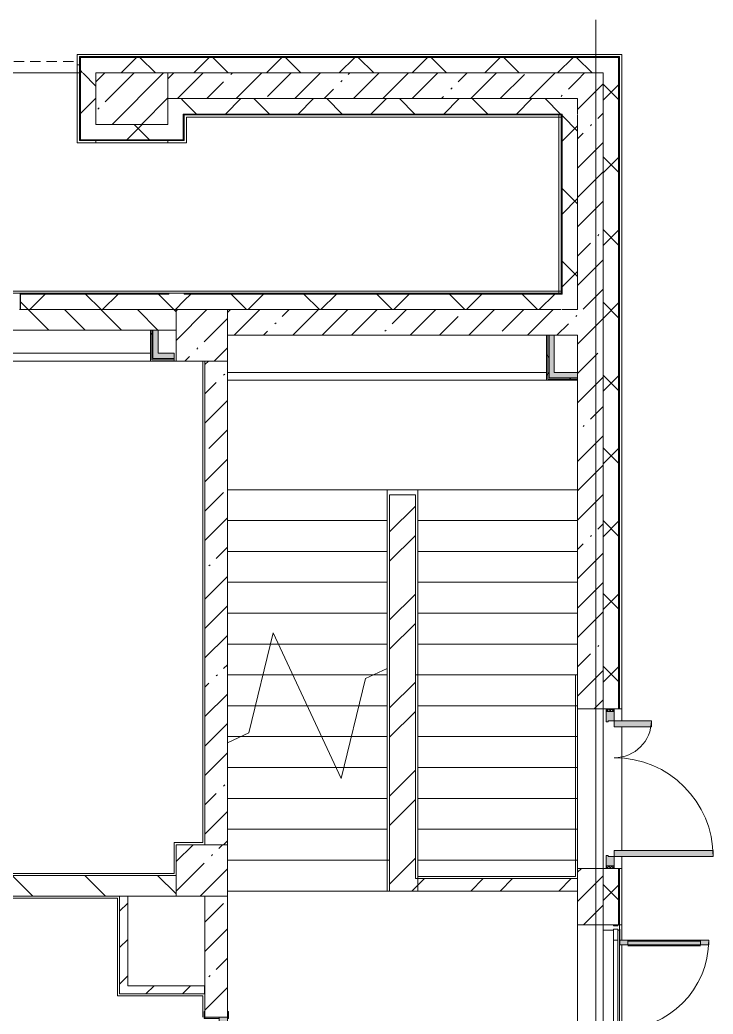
# Model space of a CAD drawing. Header units: millimetres. Extents: x -3377 to 186574, y -8553 to 29000.
# Drawn here: x 178976 to 185712, y 12254 to 21915 of the extents above; entities that cross this region are included whole.
import ezdxf

# ---------------------------------------------------------------- set-up
doc = ezdxf.new("R2010")
doc.units = ezdxf.units.MM
doc.linetypes.add('200_ШТРИХ__ш1_п0_6_', pattern=[160, 100, -60])
for name, color, linetype, lineweight, true_color in [('A-DETL-GENF-4', 7, 'Continuous', 5, 0xaaaaaa), ('A-DETL-GENF-5', 7, 'Continuous', 5, 0xe2e2e2), ('A-DOOR-3', 7, 'Continuous', 5, 0xaaaaaa), ('A-DOOR-4', 7, 'Continuous', 5, 0xe2e2e2), ('A-DOOR-FRAM-2', 7, 'Continuous', 5, 0xe2e2e2), ('A-DOOR-FRAM-3', 7, 'Continuous', 5, 0xaaaaaa), ('A-FLOR-1', 7, 'Continuous', 5, 0xaaaaaa), ('I-WALL-1', 7, 'Continuous', 5, 0xe7e7e7)]:
    doc.layers.add(name, color=color, linetype=linetype, lineweight=lineweight, true_color=true_color)
for name, color, linetype, lineweight in [('A-DETL-MBND-1', 7, '200_ШТРИХ__ш1_п0_6_', 9), ('A-GLAZ-CWMG-2', 7, 'Continuous', 5), ('A-WALL', 7, 'Continuous', 9), ('A-WALL-4', 7, 'Continuous', 5), ('I-WALL-3', 7, 'Continuous', 5), ('S-COLS-2', 7, 'Continuous', 5), ('S-STRS-4', 7, 'Continuous', 5), ('S-STRS-MBND-2', 7, 'Continuous', 5), ('Оси', 7, 'Continuous', 9)]:
    doc.layers.add(name, color=color, linetype=linetype, lineweight=lineweight)
pattern_1 = [(45, (59563.6, 0), (-353.5534, 353.5534), []), (135, (59563.6, 0), (-353.5534, -353.5534), [])]
pattern_2 = [(45, (59563.6, 0), (-285.1231, 285.1231), []), (45, (59848.73, 0), (-285.1231, 285.1231), [504.031, -100.806, 16.764, -84.042])]
pattern_3 = [(45, (59563.6, 0), (-427.6843, 427.6843), []), (45, (59848.73, 0), (-427.6843, 427.6843), [])]
pattern_4 = [(45, (59563.6, 0), (-176.7767, 176.7767), [])]
pattern_5 = [(45, (59563.6, 0), (-530.33, 530.33), []), (135, (59563.6, 0), (-530.33, -530.33), [])]

# ---------------------------------------------------------------- blocks, each defined once
blk = doc.blocks.new('110_Дверь_СКБ_2Ст - Д-1_л_Лестничная клетка EIS60 2-V128-1_8_1_птичка')
at = {"layer": 'A-DOOR-4'}
for points in [[(662.5, 475.4), (662.5, 1010), (612.5, 1010), (612.5, 110), (662.5, 110), (662.5, 317.5)], [(-587.5, 466.9), (-587.5, 510), (-637.5, 510), (-637.5, 110), (-587.5, 110), (-587.5, 317.5)], [(712.5, 30), (697.5, 30), (697.5, -110), (712.5, -110)]]:
    blk.add_hatch(color=256, dxfattribs=at).paths.add_polyline_path(points)
h = blk.add_hatch(color=256, dxfattribs=at)
h.paths.add_polyline_path([(712.5, 110), (662.5, 110), (662.5, 60), (652.5, 60), (652.5, 30), (712.5, 30)])
h.paths.add_polyline_path([(-627.5, 30), (-632.5, 60), (-637.5, 60), (-637.5, 110), (-687.5, 110), (-682.5, 30), (-632.5, 30)])
at = {"layer": 'A-DOOR-FRAM-2'}
for points in [[(-672.5, 118), (-742.5, 118), (-742.5, 110), (-672.5, 112.8)], [(767.5, 117.5), (767.5, 118), (697.5, 117.5), (697.7, 110), (767.5, 110)], [(-672.5, 30), (-687.5, 30), (-682.5, -110), (-672.5, -110)], [(-672.5, -118), (-672.5, -110), (-742.5, -110), (-742.5, -118), (-681.8, -118)], [(767.5, -110), (697.5, -110), (697.5, -118), (767.5, -118)]]:
    blk.add_hatch(color=256, dxfattribs=at).paths.add_polyline_path(points)
at = {"layer": 'A-DOOR-3'}
for p, q in [((662.5, 1010), (612.5, 1010)), ((612.5, 1010), (612.5, 110)), ((662.5, 110), (662.5, 1010)), ((-637.5, 510), (-637.5, 110)), ((-587.5, 510), (-637.5, 510)), ((-587.5, 110), (-587.5, 510)), ((-637.5, 110), (-587.5, 110)), ((612.5, 110), (662.5, 110))]:
    blk.add_line(p, q, dxfattribs=at)
for centre, radius, start, end in [((662.5, 110), 900, 90, 180), ((-637.5, 110), 400, 360, 90)]:
    blk.add_arc(centre, radius, start, end, dxfattribs=at)
at = {"layer": 'A-DOOR-FRAM-3'}
for p, q in [((-672.5, 118), (-742.5, 118)), ((-742.5, 118), (-742.5, 110)), ((-742.5, 110), (-672.5, 110)), ((-637.5, 110), (-687.5, 110)), ((-687.5, 110), (-687.5, 30)), ((-672.5, 110), (-672.5, 118)), ((-637.5, 60), (-637.5, 110)), ((662.5, 110), (662.5, 60)), ((712.5, 110), (662.5, 110)), ((767.5, 118), (697.5, 118)), ((697.5, 118), (697.5, 110)), ((697.5, 110), (767.5, 110)), ((712.5, 30), (712.5, 110)), ((767.5, 110), (767.5, 118)), ((-687.5, 30), (-627.5, 30)), ((-672.5, 30), (-687.5, 30)), ((-687.5, 30), (-687.5, -110)), ((-672.5, -110), (-672.5, 30)), ((-627.5, 60), (-637.5, 60)), ((-627.5, 30), (-627.5, 60)), ((662.5, 60), (652.5, 60)), ((652.5, 60), (652.5, 30)), ((652.5, 30), (712.5, 30)), ((712.5, 30), (697.5, 30)), ((697.5, 30), (697.5, -110)), ((712.5, -110), (712.5, 30)), ((-672.5, -110), (-742.5, -110)), ((-742.5, -110), (-742.5, -118)), ((-742.5, -118), (-672.5, -118)), ((-687.5, -110), (-672.5, -110)), ((-672.5, -118), (-672.5, -110)), ((697.5, -110), (712.5, -110)), ((767.5, -110), (697.5, -110)), ((697.5, -110), (697.5, -118)), ((697.5, -118), (767.5, -118)), ((767.5, -118), (767.5, -110))]:
    blk.add_line(p, q, dxfattribs=at)
blk = doc.blocks.new('BSC_Колонна _Прямоугольная - 700х500-23282984-1_8_1_птичка')
at = {"layer": 'S-COLS-2'}
h = blk.add_hatch(dxfattribs=at)
h.set_pattern_fill('FP_187', color=256, style=0, pattern_type=2)
h.set_pattern_definition([(45, (-120500, -21150), (-285.1231, 285.1231), []), (45, (-120214.88, -21150), (-285.1231, 285.1231), [504.031, -100.806, 16.764, -84.042])])
h.paths.add_polyline_path([(208, -250), (350, -250), (350, 250), (-350, 250), (-350, -250)])
for p, q in [((350, 250), (-350, 250)), ((-350, 250), (-350, -250)), ((350, -250), (350, 250)), ((-350, -250), (350, -250))]:
    blk.add_line(p, q, dxfattribs=at)
blk = doc.blocks.new('110_Дверь_СКБ_2Ст_Наружная - ДН-3_1_л__ Двухстворчатая 1200 х2900 из подвала EI30-23667726-1_8_1_птичка')
at = {"layer": 'A-DOOR-3'}
h = blk.add_hatch(dxfattribs=at)
h.set_pattern_fill('FP_61', color=256, style=0, pattern_type=2)
h.set_pattern_definition([(135, (1526.41, 143.685), (-14.14214, -14.14214), []), (225, (1526.41, 143.685), (14.14214, -14.14214), [])])
h.paths.add_polyline_path([(794.5, 29), (769.5, 29), (769.9, -51), (794.5, -51), (794.5, -31)])
at = {"layer": 'A-DOOR-4'}
for points in [[(679.5, 196.4), (679.5, 989), (619.5, 989), (619.5, 29), (679.5, 31), (679.5, 101)], [(-580.5, 79.1), (-580.5, 389), (-640.5, 389), (-640.5, 29), (-580.5, 31), (-580.5, 79)]]:
    blk.add_hatch(color=256, dxfattribs=at).paths.add_polyline_path(points)
h = blk.add_hatch(color=256, dxfattribs=at)
h.paths.add_polyline_path([(769.5, -39.6), (769.5, 29), (679.5, 29), (679.5, -31), (669.5, -31), (669.5, -51), (769.5, -50.6)])
h.paths.add_polyline_path([(-630.5, -51), (-630.5, -31), (-640.5, -31), (-640.5, 29), (-730.5, 29), (-730.5, -51), (-640.5, -51)])
at = {"layer": 'A-DOOR-FRAM-3'}
h = blk.add_hatch(dxfattribs=at)
h.set_pattern_fill('FP_62', color=256, style=0, pattern_type=2)
h.set_pattern_definition([(45, (-596.384, 143.685), (-14.1421, 14.1421), []), (135, (-596.384, 143.685), (-14.1421, -14.1421), [])])
h.paths.add_polyline_path([(-730.5, -51), (-730.5, 29), (-755.5, 29), (-755.5, -51)])
at = {"layer": 'A-DOOR-3'}
for p, q in [((679.5, 989), (619.5, 989)), ((619.5, 989), (619.5, 29)), ((679.5, 29), (679.5, 989)), ((-640.5, 389), (-640.5, 29)), ((-580.5, 389), (-640.5, 389)), ((-580.5, 29), (-580.5, 389)), ((-640.5, 29), (-580.5, 29)), ((619.5, 29), (679.5, 29))]:
    blk.add_line(p, q, dxfattribs=at)
for centre, radius, start, end in [((679.5, 29), 960, 90, 180), ((-640.5, 29), 360, 0, 90)]:
    blk.add_arc(centre, radius, start, end, dxfattribs=at)
at = {"layer": 'A-DOOR-FRAM-3'}
for p, q in [((-730.5, 29), (-755.5, 29)), ((-755.5, 29), (-755.5, -51)), ((-640.5, 29), (-730.5, 29)), ((-730.5, 29), (-730.5, -51)), ((-730.5, -51), (-730.5, 29)), ((-640.5, -31), (-640.5, 29)), ((679.5, 29), (679.5, -31)), ((769.5, 29), (679.5, 29)), ((769.5, -51), (769.5, 29)), ((794.5, 29), (769.5, 29)), ((769.5, 29), (769.5, -51)), ((794.5, -51), (794.5, 29)), ((-755.5, -51), (-730.5, -51)), ((-730.5, -51), (-630.5, -51)), ((-630.5, -31), (-640.5, -31)), ((-630.5, -51), (-630.5, -31)), ((679.5, -31), (669.5, -31)), ((669.5, -31), (669.5, -51)), ((669.5, -51), (769.5, -51)), ((769.5, -51), (794.5, -51))]:
    blk.add_line(p, q, dxfattribs=at)
blk = doc.blocks.new('Прямоугольный импост - Импост структурный с накладкой - 160мм-18691760-1_8_1_птичка')
at = {"layer": 'A-GLAZ-CWMG-2'}
for p, q in [((-50, 0), (-50, 17)), ((-50, 17), (0, 17)), ((0, 0), (-10, 0)), ((-10, 0), (-10, -40)), ((0, 17), (0, 0)), ((-50, -140), (-50, -40)), ((-10, -40), (0, -40)), ((0, -40), (0, -140)), ((0, -140), (-50, -140))]:
    blk.add_line(p, q, dxfattribs=at)
blk = doc.blocks.new('Дверь_Витражная_СКБ_2Ст - ВН-6-31912847-1_8_1_птичка')
at = {"layer": 'A-DETL-GENF-5'}
for points in [[(-643, -39), (-643, -370), (-598, -370), (-598, -20), (-643, -20)], [(562, -20), (562, -884), (607, -884), (607, -20)], [(607, -17), (607, -20), (705, -17)]]:
    blk.add_hatch(color=256, dxfattribs=at).paths.add_polyline_path(points)
at = {"layer": 'A-DETL-GENF-4'}
for p, q in [((-607, -20), (-715, -20)), ((-715, -20), (-607, -20)), ((-598, -20), (-643, -20)), ((-643, -370), (-643, -20)), ((-598, -20), (-643, -20)), ((-643, -20), (-643, -370)), ((-598, -370), (-598, -20)), ((-598, -370), (-598, -20)), ((562, -20), (607, -20)), ((562, -884), (562, -20)), ((562, -20), (562, -884)), ((607, -20), (562, -20)), ((607, -884), (607, -20)), ((607, -884), (607, -20)), ((607, -20), (715, -20)), ((607, -20), (715, -20)), ((-643, -100), (-598, -100)), ((-633, -290), (-633, -100)), ((-589, -290), (-589, -100)), ((553, -804), (553, -100)), ((607, -100), (562, -100)), ((597, -804), (597, -100)), ((-643, -290), (-598, -290)), ((-643, -370), (-598, -370)), ((-643, -370), (-598, -370)), ((607, -804), (562, -804)), ((607, -884), (562, -884)), ((562, -884), (607, -884))]:
    blk.add_line(p, q, dxfattribs=at)
at = {"layer": 'A-DOOR-3'}
for p, q in [((-715, 40), (-607, 40)), ((-715, 0), (-715, 40)), ((-607, 40), (-607, 0)), ((607, 40), (715, 40)), ((607, 0), (607, 40)), ((715, 40), (715, 0)), ((-607, 0), (-715, 0)), ((-607, -370), (-607, -20)), ((715, 0), (607, 0)), ((607, -884), (607, -20))]:
    blk.add_line(p, q, dxfattribs=at)
for centre, radius, start, end in [((-607, -20), 350, 270, 0), ((607, -20), 864, 180, 270)]:
    blk.add_arc(centre, radius, start, end, dxfattribs=at)
blk = doc.blocks.new('Прямоугольный импост - Импост структурный с накладкой - 160мм-23689444-1_8_1_птичка')
at = {"layer": 'A-GLAZ-CWMG-2'}
for p, q in [((125081, 13070), (125081, 11660)), ((125238, 13070), (125238, 11660)), ((125181, 12972), (125181, 11758)), ((125221, 12972), (125221, 11758))]:
    blk.add_line(p, q, dxfattribs=at)
blk = doc.blocks.new('BSC_Колонна _Прямоугольная - 500х500-V175-1_8_1_птичка')
at = {"layer": 'S-COLS-2'}
h = blk.add_hatch(dxfattribs=at)
h.set_pattern_fill('FP_199', color=256, style=0, pattern_type=2)
h.set_pattern_definition([(45, (-121180, -18850), (-285.1231, 285.1231), []), (45, (-120894.88, -18850), (-285.1231, 285.1231), [504.031, -100.806, 16.764, -84.042])])
h.paths.add_polyline_path([(230, -250), (250, -250), (250, 250), (-250, 250), (-250, -250), (30, -250)])
for p, q in [((250, 250), (-250, 250)), ((-250, 250), (-250, -250)), ((250, -250), (250, 250)), ((-250, -250), (250, -250))]:
    blk.add_line(p, q, dxfattribs=at)
blk = doc.blocks.new('BSC_Колонна _Прямоугольная - 500х500-22291386-1_8_1_птичка')
at = {"layer": 'S-COLS-2'}
h = blk.add_hatch(dxfattribs=at)
h.set_pattern_fill('FP_200', color=256, style=0, pattern_type=2)
h.set_pattern_definition([(45, (-121180, -13650), (-285.1231, 285.1231), []), (45, (-120894.88, -13650), (-285.1231, 285.1231), [504.031, -100.806, 16.764, -84.042])])
h.paths.add_polyline_path([(109, -250), (250, -250), (250, 250), (-250, 250), (-250, -250), (62, -250)])
for p, q in [((250, 250), (-250, 250)), ((-250, 250), (-250, -250)), ((250, -250), (250, 250)), ((-250, -250), (250, -250))]:
    blk.add_line(p, q, dxfattribs=at)
blk = doc.blocks.new('BSC_Колонна _Прямоугольная - 500х500-V182-1_8_1_птичка')
at = {"layer": 'S-COLS-2'}
for p, q in [((250, 250), (-250, 250)), ((-250, 250), (-250, -250)), ((250, -250), (250, 250)), ((-250, -250), (250, -250))]:
    blk.add_line(p, q, dxfattribs=at)
blk = doc.blocks.new('Зашивка приборов отопления2 - Зашивка приборов отопления-33269377-1_8_1_птичка')
at = {"layer": 'A-WALL-4'}
for p, q in [((119410, 18900), (118210, 18900)), ((120680.1, 18675), (120680.1, 18900)), ((118010, 18675), (120680.1, 18675)), ((120680.1, 18675), (118010, 18675)), ((120680.1, 18600), (120680.1, 18675)), ((118010, 18600), (120680.1, 18600))]:
    blk.add_line(p, q, dxfattribs=at)
blk = doc.blocks.new('Зашивка приборов отопления3 - Зашивка приборов отопления-33270266-1_8_1_птичка')
at = {"layer": 'A-WALL-4'}
for p, q in [((121430, 18487.5), (124530, 18487.5)), ((124530, 18487.5), (121430, 18487.5)), ((121430, 18412.5), (124530, 18412.5))]:
    blk.add_line(p, q, dxfattribs=at)

msp = doc.modelspace()

# ---------------------------------------------------------------- hatches: boundary and pattern name
at = {"layer": 'A-WALL-4'}
h = msp.add_hatch(dxfattribs=at)
h.set_pattern_fill('FP_118', color=256, style=0, pattern_type=2)
h.set_pattern_definition(pattern_1)
h.paths.add_polyline_path([(184643.6, 21400), (184639.2, 21550), (179563.6, 21550), (179563.6, 21400), (184393.6, 21400)])
h = msp.add_hatch(dxfattribs=at)
h.set_pattern_fill('FP_118', color=256, style=0, pattern_type=2)
h.set_pattern_definition(pattern_1)
h.paths.add_polyline_path([(184793.6, -250), (184793.6, 7700), (184643.6, 7700), (184643.6, -250), (184753.6, -250)])
h.paths.add_polyline_path([(184792, 8900), (184793.6, 8900), (184793.6, 10820), (184643.6, 10820), (184643.6, 8900), (184753.6, 8900)])
h.paths.add_polyline_path([(184643.6, 13120), (184793.6, 13120), (184793.6, 13670), (184643.6, 13670), (184643.6, 13293.6)])
h.paths.add_polyline_path([(184643.6, 15220), (184793.6, 15220), (184793.6, 21550), (184643.6, 21550), (184643.6, 15593.2)])
h = msp.add_hatch(dxfattribs=at)
h.set_pattern_fill('FP_118', color=256, style=0, pattern_type=2)
h.set_pattern_definition(pattern_1)
h.paths.add_polyline_path([(179563.6, 20750), (179713.6, 20750), (179713.6, 21400), (179563.6, 21395.4), (179563.6, 20900)])
h = msp.add_hatch(dxfattribs=at)
h.set_pattern_fill('FP_118', color=256, style=0, pattern_type=2)
h.set_pattern_definition(pattern_1)
h.paths.add_polyline_path([(180413.6, 20750), (180563.6, 20750), (180563.6, 21150), (180413.6, 21150), (180413.6, 20900)])
h = msp.add_hatch(dxfattribs=at)
h.set_pattern_fill('FP_118', color=256, style=0, pattern_type=2)
h.set_pattern_definition(pattern_1)
h.paths.add_polyline_path([(184243.6, 21000), (184393.6, 21000), (184393.6, 21150), (180563.6, 21150), (180566.6, 21000), (184191, 21000)])
h = msp.add_hatch(dxfattribs=at)
h.set_pattern_fill('FP_118', color=256, style=0, pattern_type=2)
h.set_pattern_definition(pattern_1)
h.paths.add_polyline_path([(184393.6, 19100), (184393.6, 21000), (184243.6, 20997), (184243.6, 19100), (184339.8, 19100)])
h = msp.add_hatch(dxfattribs=at)
h.set_pattern_fill('FP_118', color=256, style=0, pattern_type=2)
h.set_pattern_definition(pattern_1)
h.paths.add_polyline_path([(180271.6, 20750), (180413.6, 20750), (180413.6, 20900), (179713.6, 20900), (179713.6, 20750)])
h = msp.add_hatch(dxfattribs=at)
h.set_pattern_fill('FP_118', color=256, style=0, pattern_type=2)
h.set_pattern_definition(pattern_1)
h.paths.add_polyline_path([(172472.4, 19100), (172454.1, 19125), (172464.1, 19100)])
h.paths.add_polyline_path([(172369.4, 19100), (172384.1, 19100), (172364.1, 19218.2), (172364.1, 19100)])
h.paths.add_polyline_path([(180415.6, 19100), (180423.6, 19100), (180420.6, 19250), (178981.6, 19250), (178981.6, 19100), (179342.2, 19100)])
h.paths.add_polyline_path([(177573.6, 19100), (177765.6, 19100), (177765.6, 19250), (175064.1, 19250), (175064.1, 19100), (177483.2, 19100)])
h.paths.add_polyline_path([(172419.9, 19158.9), (172421.1, 19170.9), (172414.1, 19180.7), (172414.1, 19250), (172363.9, 19250), (172369.4, 19228.8), (172414.1, 19167.1)])
h = msp.add_hatch(dxfattribs=at)
h.set_pattern_fill('FP_118', color=256, style=0, pattern_type=2)
h.set_pattern_definition(pattern_1)
h.paths.add_polyline_path([(180493.6, 19100), (180573.6, 19100), (180573.6, 19258), (180423.6, 19253), (180423.6, 19100)])
h = msp.add_hatch(dxfattribs=at)
h.set_pattern_fill('FP_118', color=256, style=0, pattern_type=2)
h.set_pattern_definition(pattern_1)
h.paths.add_polyline_path([(181201.1, 19100), (184243.6, 19100), (184240.6, 19250), (180573.6, 19250), (180573.6, 19100), (180993.6, 19100)])
h = msp.add_hatch(dxfattribs=at)
h.set_pattern_fill('FP_100', color=256, style=0, pattern_type=2)
h.set_pattern_definition([(135, (59563.6, 0), (-176.7767, -176.7767), [])])
h.paths.add_polyline_path([(180473.6, 18900), (180493.6, 18900), (180493.6, 19100), (178973.6, 19100), (178973.6, 18900), (180243.7, 18900)])
h.paths.add_polyline_path([(177593.6, 18900), (177773.6, 18900), (177768.6, 19100), (177573.6, 19100), (177573.6, 18900)])
at = {"layer": 'I-WALL-1'}
for points in [[(180319.2, 18675), (180319.2, 18900), (180269.2, 18900), (180269.2, 18675)], [(184168.6, 18487.5), (184168.6, 18850), (184118.6, 18848), (184118.6, 18487.5)], [(180269.2, 18625), (180473.6, 18625), (180473.6, 18675), (180269.2, 18675)], [(184393.6, 18437.5), (184393.6, 18487.5), (184118.6, 18487.5), (184118.6, 18437.5), (184391.7, 18437.5)]]:
    msp.add_hatch(color=256, dxfattribs=at).paths.add_polyline_path(points)
at = {"layer": 'I-WALL-3'}
h = msp.add_hatch(dxfattribs=at)
h.set_pattern_fill('FP_99', color=256, style=0, pattern_type=2)
h.set_pattern_definition(pattern_2)
h.paths.add_polyline_path([(184393.6, 21150), (184393.6, 21400), (180413.6, 21400), (180413.6, 21150), (184179.2, 21150)])
h = msp.add_hatch(dxfattribs=at)
h.set_pattern_fill('FP_99', color=256, style=0, pattern_type=2)
h.set_pattern_definition(pattern_2)
h.paths.add_polyline_path([(184643.6, 10600), (184643.6, 10820), (184393.6, 10820), (184393.6, 10600), (184443.6, 10600)])
h.paths.add_polyline_path([(184643.6, 13120), (184643.6, 13670), (184393.6, 13670), (184393.6, 13120)])
h.paths.add_polyline_path([(184393.6, 15220), (184643.6, 15220), (184643.6, 21400), (184393.6, 21400), (184393.6, 15550)])
h = msp.add_hatch(dxfattribs=at)
h.set_pattern_fill('FP_99', color=256, style=0, pattern_type=2)
h.set_pattern_definition(pattern_2)
h.paths.add_polyline_path([(184235.6, 18850), (184393.6, 18850), (184393.6, 19100), (180993.6, 19100), (180993.6, 18850), (184168.6, 18850)])
h = msp.add_hatch(dxfattribs=at)
h.set_pattern_fill('FP_208', color=256, style=0, pattern_type=2)
h.set_pattern_definition(pattern_5)
h.paths.add_polyline_path([(180253.6, 18612.5), (180256.7, 18612.5), (180256.7, 18900), (180244.2, 18900), (180244.2, 18612.5)])
h = msp.add_hatch(dxfattribs=at)
h.set_pattern_fill('FP_208', color=256, style=0, pattern_type=2)
h.set_pattern_definition(pattern_5)
h.paths.add_polyline_path([(180269.2, 18625), (180269.2, 18900), (180256.7, 18900), (180256.7, 18625)])
h = msp.add_hatch(dxfattribs=at)
h.set_pattern_fill('FP_208', color=256, style=0, pattern_type=2)
h.set_pattern_definition(pattern_5)
h.paths.add_polyline_path([(184106.1, 18425), (184106.1, 18850), (184093.6, 18850), (184093.6, 18425), (184103, 18425)])
h = msp.add_hatch(dxfattribs=at)
h.set_pattern_fill('FP_208', color=256, style=0, pattern_type=2)
h.set_pattern_definition(pattern_5)
h.paths.add_polyline_path([(184118.6, 18437.5), (184118.6, 18850), (184106.1, 18849), (184106.1, 18437.5)])
h = msp.add_hatch(dxfattribs=at)
h.set_pattern_fill('FP_99', color=256, style=0, pattern_type=2)
h.set_pattern_definition(pattern_2)
h.paths.add_polyline_path([(180993.6, 10380), (180993.6, 10825), (180773.6, 10825), (180773.6, 10380)])
h.paths.add_polyline_path([(180913.6, 12225), (180993.6, 12225), (180993.6, 13400), (180773.6, 13400), (180773.6, 12225)])
h.paths.add_polyline_path([(180892.1, 13900), (180993.6, 13900), (180993.6, 18600), (180773.6, 18600), (180773.6, 13900), (180785.6, 13900)])
h = msp.add_hatch(dxfattribs=at)
h.set_pattern_fill('FP_208', color=256, style=0, pattern_type=2)
h.set_pattern_definition(pattern_5)
h.paths.add_polyline_path([(184393.6, 18412.5), (184392.6, 18425), (184093.6, 18425), (184093.6, 18412.5), (184392.6, 18412.5)])
h = msp.add_hatch(dxfattribs=at)
h.set_pattern_fill('FP_208', color=256, style=0, pattern_type=2)
h.set_pattern_definition(pattern_5)
h.paths.add_polyline_path([(184392.6, 18425), (184393.6, 18425), (184391.7, 18437.5), (184106.1, 18437.5), (184106.1, 18425), (184168.6, 18425)])
h = msp.add_hatch(dxfattribs=at)
h.set_pattern_fill('FP_169', color=256, style=0, pattern_type=2)
h.set_pattern_definition(pattern_3)
h.paths.add_polyline_path([(182568.6, 13570), (182818.6, 13570), (182818.6, 17300), (182568.6, 17300), (182568.6, 13750)])
h = msp.add_hatch(dxfattribs=at)
h.set_pattern_fill('FP_117', color=256, style=0, pattern_type=2)
h.set_pattern_definition([(135, (59563.6, 0), (-353.5534, -353.5534), [])])
h.paths.add_polyline_path([(180493.6, 13400), (180493.6, 13600), (175663.6, 13600), (175663.6, 13400), (180271.6, 13400)])
h = msp.add_hatch(dxfattribs=at)
h.set_pattern_fill('FP_169', color=256, style=0, pattern_type=2)
h.set_pattern_definition(pattern_3)
h.paths.add_polyline_path([(182843.6, 13450), (184393.6, 13450), (184393.6, 13570), (182568.6, 13570), (182568.6, 13450), (182818.6, 13450)])
h = msp.add_hatch(dxfattribs=at)
h.set_pattern_fill('FP_116', color=256, style=0, pattern_type=2)
h.set_pattern_definition(pattern_4)
h.paths.add_polyline_path([(179943.6, 12450), (180023.6, 12450), (180023.6, 13400), (179943.6, 13400), (179943.6, 13077.6)])
h = msp.add_hatch(dxfattribs=at)
h.set_pattern_fill('FP_116', color=256, style=0, pattern_type=2)
h.set_pattern_definition(pattern_4)
h.paths.add_polyline_path([(180768.6, 12450), (180768.6, 12530), (180023.6, 12530), (180023.6, 12450), (180753.6, 12450)])

# ---------------------------------------------------------------- linework, layer by layer
at = {"layer": 'A-DETL-MBND-1'}
for p, q in [((170756.2, 21510), (179533.6, 21510)), ((179533.6, 21400), (170835.8, 21400))]:
    msp.add_line(p, q, dxfattribs=at)
at = {"layer": 'A-FLOR-1'}
for p, q in [((179533.6, 21400), (170835.8, 21400)), ((180473.6, 18600), (180493.6, 18600)), ((180753.6, 18600), (180753.6, 13920)), ((184393.6, 15550), (182818.6, 15550)), ((182843.6, 15550), (182843.6, 13590)), ((184373.6, 13590), (184373.6, 15550)), ((180473.6, 13920), (180473.6, 13620)), ((180753.6, 13920), (180473.6, 13920)), ((182568.6, 13750), (182543.6, 13750)), ((180473.6, 13620), (177593.6, 13620)), ((182843.6, 13590), (184373.6, 13590)), ((182568.6, 13450), (182543.6, 13450)), ((173237.8, 13380), (179923.6, 13380)), ((179923.6, 12430), (179923.6, 13380)), ((180753.6, 12430), (179923.6, 12430)), ((180753.6, 12225), (180753.6, 12430))]:
    msp.add_line(p, q, dxfattribs=at)
at = {"layer": 'A-WALL'}
for p, q in [((179560.6, 21553), (184796.6, 21553)), ((179560.6, 20747), (179560.6, 21553)), ((179563.6, 21550), (184793.6, 21550)), ((179563.6, 20750), (179563.6, 21550)), ((184793.6, 15220), (184793.6, 21550)), ((184796.6, 15220), (184796.6, 21553)), ((184643.6, 21400), (184643.6, 15220)), ((180571.6, 21150), (180563.6, 21150)), ((184393.6, 21000), (184393.6, 21150)), ((184243.6, 21000), (180563.6, 21000)), ((180563.6, 20750), (180563.6, 21000)), ((184240.6, 20997), (180566.6, 20997)), ((180566.6, 20747), (180566.6, 20997)), ((180571.6, 20997), (180571.6, 20992)), ((184240.6, 19253), (184240.6, 20997)), ((184243.6, 19250), (184243.6, 21000)), ((184393.6, 20992), (184393.6, 19100)), ((180566.6, 20747), (179560.6, 20747)), ((180563.6, 20750), (179563.6, 20750)), ((178978.6, 19253), (178978.6, 19100)), ((180420.6, 19253), (178978.6, 19253)), ((180423.6, 19250), (178981.6, 19250)), ((178981.6, 19250), (178981.6, 19100)), ((180415.6, 19253), (180415.6, 19258)), ((180420.6, 19258), (180420.6, 19253)), ((180423.6, 19258), (180423.6, 19250)), ((180573.6, 19250), (180573.6, 19258)), ((180573.6, 19253), (184240.6, 19253)), ((180573.6, 19250), (184243.6, 19250)), ((180493.6, 19100), (178973.6, 19100)), ((184243.6, 19100), (184393.6, 19100)), ((180256.7, 18900), (180256.7, 18612.5)), ((180269.2, 18900), (180269.2, 18625)), ((184168.6, 18850), (184093.6, 18850)), ((184106.1, 18850), (184106.1, 18425)), ((184118.6, 18850), (184118.6, 18437.5)), ((180256.7, 18612.5), (180473.6, 18612.5)), ((180269.2, 18625), (180473.6, 18625)), ((184393.6, 18412.5), (184393.6, 18487.5)), ((184106.1, 18425), (184393.6, 18425)), ((184118.6, 18437.5), (184393.6, 18437.5)), ((184643.6, 13670), (184643.6, 13120)), ((184793.6, 13120), (184793.6, 13670)), ((184796.6, 13120), (184796.6, 13670)), ((184393.6, 13450), (184393.6, 13570)), ((180023.6, 13400), (179943.6, 13400))]:
    msp.add_line(p, q, dxfattribs=at)
at = {"layer": 'A-WALL-4'}
for p, q in [((179533.6, 21580), (184823.6, 21580)), ((179533.6, 20720), (179533.6, 21580)), ((184801.6, 21558), (179555.6, 21558)), ((179555.6, 21558), (179555.6, 20742)), ((184801.6, 15220), (184801.6, 21558)), ((184823.6, 21580), (184823.6, 15105)), ((179555.6, 21479), (179533.6, 21479)), ((179555.6, 21400), (179533.6, 21400)), ((180413.6, 21400), (184643.6, 21400)), ((180571.6, 20992), (184235.6, 20992)), ((180571.6, 20742), (180571.6, 20992)), ((184235.6, 20970), (180593.6, 20970)), ((180593.6, 20970), (180593.6, 20720)), ((184213.6, 19258), (184213.6, 20992)), ((184235.6, 20992), (184235.6, 19258)), ((180593.6, 20720), (179533.6, 20720)), ((179555.6, 20742), (180571.6, 20742)), ((179713.6, 20742), (179713.6, 20720)), ((180413.6, 20720), (180413.6, 20742)), ((174916.1, 19280), (184235.7, 19280)), ((180573.6, 19258), (175064.1, 19258)), ((184235.6, 19258), (180573.6, 19258)), ((177573.6, 18900), (180493.6, 18900)), ((184643.6, 15220), (184671.6, 15220)), ((184643.6, 13670), (184643.6, 15220)), ((184751.6, 15220), (184823.6, 15220)), ((184823.6, 15045), (184823.6, 13845)), ((184823.6, 13785), (184823.6, 12972)), ((184671.6, 13670), (184643.6, 13670)), ((184823.6, 13670), (184751.6, 13670)), ((184801.6, 13120), (184801.6, 13670)), ((184643.6, 13120), (184823.6, 13120)), ((184643.6, 10820), (184643.6, 13120)), ((184823.6, 12927), (184823.6, 11767))]:
    msp.add_line(p, q, dxfattribs=at)
at = {"layer": 'I-WALL-3'}
for p, q in [((184393.6, 21400), (180413.6, 21400)), ((180413.6, 21150), (184393.6, 21150)), ((184235.6, 19100), (180993.6, 19100)), ((180244.2, 18900), (180244.2, 18600)), ((180319.2, 18675), (180319.2, 18900)), ((180993.6, 18850), (184093.6, 18850)), ((184093.6, 18850), (184093.6, 18412.5)), ((184168.6, 18850), (184393.6, 18850)), ((184168.6, 18487.5), (184168.6, 18850)), ((184393.6, 18850), (184393.6, 18487.5)), ((180473.6, 18675), (180319.2, 18675)), ((180473.6, 18600), (180473.6, 18675)), ((180244.2, 18600), (180473.6, 18600)), ((180773.6, 18600), (180773.6, 13900)), ((180993.6, 13900), (180993.6, 18600)), ((184393.6, 18487.5), (184168.6, 18487.5)), ((184093.6, 18412.5), (184393.6, 18412.5)), ((184393.6, 18412.5), (184393.6, 13570)), ((182568.6, 17300), (182568.6, 13450)), ((182818.6, 17300), (182568.6, 17300)), ((182818.6, 13570), (182818.6, 17300)), ((184393.6, 15220), (184643.6, 15220)), ((184643.6, 13670), (184393.6, 13670)), ((180493.6, 13600), (177573.6, 13600)), ((184393.6, 13570), (182818.6, 13570)), ((182568.6, 13450), (184393.6, 13450)), ((184393.6, 10600), (184393.6, 13450)), ((175663.6, 13400), (179943.6, 13400)), ((179943.6, 13400), (179943.6, 12450)), ((180023.6, 13400), (180493.6, 13400)), ((180023.6, 12530), (180023.6, 13400)), ((180773.6, 13400), (180773.6, 12280)), ((180993.6, 12280), (180993.6, 13400)), ((184393.6, 13120), (184643.6, 13120)), ((180768.6, 12530), (180023.6, 12530)), ((180768.6, 12450), (180768.6, 12530)), ((179943.6, 12450), (180768.6, 12450))]:
    msp.add_line(p, q, dxfattribs=at)
at = {"layer": 'S-STRS-4'}
for p, q in [((180993.6, 17350), (182543.6, 17350)), ((180993.6, 17350), (182543.6, 17350)), ((182543.6, 17350), (182843.6, 17350)), ((182543.6, 17050), (182543.6, 17350)), ((184393.6, 17350), (182843.6, 17350)), ((182843.6, 17350), (182843.6, 17050)), ((184393.6, 17350), (182843.6, 17350)), ((180993.6, 17050), (182543.6, 17050)), ((180993.6, 17050), (182543.6, 17050)), ((182543.6, 16750), (182543.6, 17050)), ((182843.6, 17050), (182843.6, 16750)), ((184393.6, 17050), (182843.6, 17050)), ((184393.6, 17050), (182843.6, 17050)), ((180993.6, 16750), (182543.6, 16750)), ((180993.6, 16750), (182543.6, 16750)), ((182543.6, 16450), (182543.6, 16750)), ((182843.6, 16750), (182843.6, 16450)), ((184393.6, 16750), (182843.6, 16750)), ((184393.6, 16750), (182843.6, 16750)), ((180993.6, 16450), (182543.6, 16450)), ((180993.6, 16450), (182543.6, 16450)), ((182543.6, 16150), (182543.6, 16450)), ((182843.6, 16450), (182843.6, 16150)), ((184393.6, 16450), (182843.6, 16450)), ((184393.6, 16450), (182843.6, 16450)), ((180993.6, 16150), (182543.6, 16150)), ((180993.6, 16150), (182543.6, 16150)), ((182543.6, 15850), (182543.6, 16150)), ((182843.6, 16150), (182843.6, 15850)), ((184393.6, 16150), (182843.6, 16150)), ((184393.6, 16150), (182843.6, 16150)), ((180993.6, 15850), (181412.2, 15850)), ((180993.6, 15850), (181412.2, 15850)), ((181412.2, 15850), (181488.8, 15850)), ((181412.2, 15850), (181488.8, 15850)), ((181488.8, 15850), (182543.6, 15850)), ((181488.8, 15850), (182543.6, 15850)), ((182543.6, 15611.4), (182543.6, 15850)), ((182843.6, 15850), (182843.6, 15550)), ((184393.6, 15850), (182843.6, 15850)), ((184393.6, 15850), (182843.6, 15850)), ((182543.6, 15550), (182543.6, 15611.4)), ((180993.6, 15550), (181339.3, 15550)), ((180993.6, 15550), (181339.3, 15550)), ((181339.3, 15550), (181628.7, 15550)), ((181339.3, 15550), (181628.7, 15550)), ((181628.7, 15550), (182412, 15550)), ((181628.7, 15550), (182412, 15550)), ((182412, 15550), (182543.6, 15550)), ((182412, 15550), (182543.6, 15550)), ((182543.6, 15250), (182543.6, 15550)), ((184393.6, 15550), (182843.6, 15550)), ((180993.6, 15250), (181266.4, 15250)), ((180993.6, 15250), (181266.4, 15250)), ((181266.4, 15250), (181768.6, 15250)), ((181266.4, 15250), (181768.6, 15250)), ((181768.6, 15250), (182270.9, 15250)), ((181768.6, 15250), (182270.9, 15250)), ((182270.9, 15250), (182543.6, 15250)), ((182270.9, 15250), (182543.6, 15250)), ((182543.6, 14950), (182543.6, 15250)), ((180993.6, 14950), (181125.3, 14950)), ((180993.6, 14950), (181125.3, 14950)), ((181125.3, 14950), (181908.5, 14950)), ((181125.3, 14950), (181908.5, 14950)), ((181908.5, 14950), (182197.9, 14950)), ((181908.5, 14950), (182197.9, 14950)), ((182197.9, 14950), (182543.6, 14950)), ((182197.9, 14950), (182543.6, 14950)), ((182543.6, 14650), (182543.6, 14950)), ((180993.6, 14650), (182048.4, 14650)), ((180993.6, 14650), (182048.4, 14650)), ((182048.4, 14650), (182125, 14650)), ((182048.4, 14650), (182125, 14650)), ((182125, 14650), (182543.6, 14650)), ((182125, 14650), (182543.6, 14650)), ((182543.6, 14350), (182543.6, 14650)), ((180993.6, 14350), (182543.6, 14350)), ((180993.6, 14350), (182543.6, 14350)), ((182543.6, 14050), (182543.6, 14350)), ((180993.6, 14050), (182543.6, 14050)), ((180993.6, 14050), (182543.6, 14050)), ((182543.6, 13750), (182543.6, 14050)), ((180993.6, 13750), (182543.6, 13750)), ((180993.6, 13750), (182543.6, 13750)), ((182543.6, 13450), (182543.6, 13750)), ((180993.6, 13450), (182543.6, 13450)), ((180993.6, 13450), (182543.6, 13450))]:
    msp.add_line(p, q, dxfattribs=at)
at = {"layer": 'S-STRS-MBND-2'}
for p, q in [((180993.6, 18850), (180993.6, 17350)), ((184393.6, 18850), (180993.6, 18850)), ((184393.6, 17350), (184393.6, 18850)), ((180993.6, 17350), (182543.6, 17350)), ((180993.6, 15550), (180993.6, 17350)), ((180993.6, 17350), (182543.6, 17350)), ((182543.6, 17350), (182843.6, 17350)), ((182543.6, 15611.4), (182543.6, 17350)), ((184393.6, 17350), (182843.6, 17350)), ((182843.6, 17350), (182843.6, 13450)), ((184393.6, 17350), (182843.6, 17350)), ((184393.6, 17350), (184393.6, 13450)), ((180993.6, 17050), (182543.6, 17050)), ((180993.6, 17050), (182543.6, 17050)), ((184393.6, 17050), (182843.6, 17050)), ((184393.6, 17050), (182843.6, 17050)), ((180993.6, 16750), (182543.6, 16750)), ((180993.6, 16750), (182543.6, 16750)), ((184393.6, 16750), (182843.6, 16750)), ((184393.6, 16750), (182843.6, 16750)), ((180993.6, 16450), (182543.6, 16450)), ((180993.6, 16450), (182543.6, 16450)), ((184393.6, 16450), (182843.6, 16450)), ((184393.6, 16450), (182843.6, 16450)), ((180993.6, 16150), (182543.6, 16150)), ((180993.6, 16150), (182543.6, 16150)), ((184393.6, 16150), (182843.6, 16150)), ((184393.6, 16150), (182843.6, 16150)), ((181438.4, 15958.1), (181202.2, 14985.9)), ((182098.8, 14541.9), (181438.4, 15958.1)), ((180993.6, 15850), (181412.2, 15850)), ((180993.6, 15850), (181412.2, 15850)), ((181488.8, 15850), (182543.6, 15850)), ((181488.8, 15850), (182543.6, 15850)), ((184393.6, 15850), (182843.6, 15850)), ((184393.6, 15850), (182843.6, 15850)), ((182543.6, 15611.4), (182335.1, 15514.1)), ((180993.6, 15550), (181339.3, 15550)), ((180993.6, 15550), (181339.3, 15550)), ((181628.7, 15550), (182412, 15550)), ((181628.7, 15550), (182412, 15550)), ((182335.1, 15514.1), (182098.8, 14541.9)), ((184393.6, 15550), (182843.6, 15550)), ((184393.6, 15550), (182843.6, 15550)), ((180993.6, 15250), (181266.4, 15250)), ((180993.6, 15250), (181266.4, 15250)), ((181768.6, 15250), (182270.9, 15250)), ((181768.6, 15250), (182270.9, 15250)), ((184393.6, 15250), (182843.6, 15250)), ((184393.6, 15250), (182843.6, 15250)), ((181202.2, 14985.9), (180993.6, 14888.6)), ((180993.6, 14950), (181125.3, 14950)), ((180993.6, 14950), (181125.3, 14950)), ((181908.5, 14950), (182197.9, 14950)), ((181908.5, 14950), (182197.9, 14950)), ((184393.6, 14950), (182843.6, 14950)), ((184393.6, 14950), (182843.6, 14950)), ((182048.4, 14650), (182125, 14650)), ((182048.4, 14650), (182125, 14650)), ((184393.6, 14650), (182843.6, 14650)), ((184393.6, 14650), (182843.6, 14650)), ((184393.6, 14350), (182843.6, 14350)), ((184393.6, 14350), (182843.6, 14350)), ((184393.6, 14050), (182843.6, 14050)), ((184393.6, 14050), (182843.6, 14050)), ((184393.6, 13750), (182843.6, 13750)), ((184393.6, 13750), (182843.6, 13750)), ((184393.6, 13450), (182843.6, 13450))]:
    msp.add_line(p, q, dxfattribs=at)
at = {"layer": 'Оси'}
msp.add_line((184573.6, 10029.8), (184573.6, 21915.1), dxfattribs=at)

# ---------------------------------------------------------------- block references
at = {"layer": 'A-DOOR-3'}
for name, p, rotation in [('110_Дверь_СКБ_2Ст_Наружная - ДН-3_1_л__ Двухстворчатая 1200 х2900 из подвала EI30-23667726-1_8_1_птичка', (184722.6, 14464.5), 269.9999999999999), ('Дверь_Витражная_СКБ_2Ст - ВН-6-31912847-1_8_1_птичка', (184784.6, 12365), 89.99999999999957), ('110_Дверь_СКБ_2Ст - Д-1_л_Лестничная клетка EIS60 2-V128-1_8_1_птичка', (180883.6, 11537.5), 269.9999999999999)]:
    msp.add_blockref(name, p, dxfattribs=dict(at, rotation=rotation))
at = {"layer": 'A-GLAZ-CWMG-2', "extrusion": (0, 0, -1), "rotation": 90.00000000000044}
msp.add_blockref('Прямоугольный импост - Импост структурный с накладкой - 160мм-18691760-1_8_1_птичка', (-184784.6, 13120), dxfattribs=at)
at = {"layer": 'A-GLAZ-CWMG-2'}
msp.add_blockref('Прямоугольный импост - Импост структурный с накладкой - 160мм-23689444-1_8_1_птичка', (59563.6, 0), dxfattribs=at)
at = {"layer": 'A-WALL-4'}
for name in ['Зашивка приборов отопления2 - Зашивка приборов отопления-33269377-1_8_1_птичка', 'Зашивка приборов отопления3 - Зашивка приборов отопления-33270266-1_8_1_птичка']:
    msp.add_blockref(name, (59563.6, 0), dxfattribs=at)
at = {"layer": 'S-COLS-2'}
for name, p in [('BSC_Колонна _Прямоугольная - 700х500-23282984-1_8_1_птичка', (180063.6, 21150)), ('BSC_Колонна _Прямоугольная - 500х500-V175-1_8_1_птичка', (180743.6, 18850)), ('BSC_Колонна _Прямоугольная - 500х500-V182-1_8_1_птичка', (180743.6, 18850)), ('BSC_Колонна _Прямоугольная - 500х500-22291386-1_8_1_птичка', (180743.6, 13650))]:
    msp.add_blockref(name, p, dxfattribs=at)

doc.saveas('drawing.dxf')
